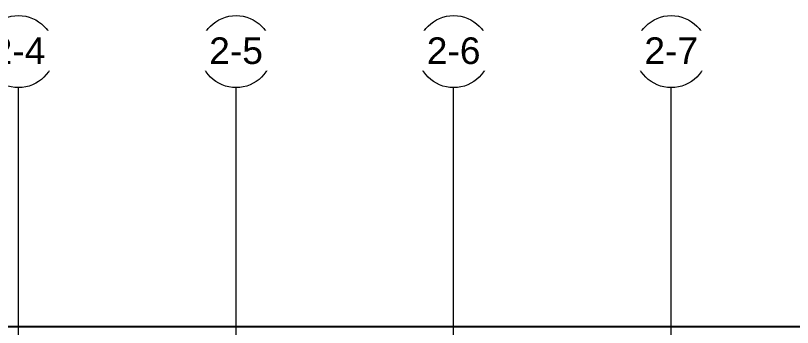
# Model space of a CAD drawing. Header units: inches. Extents: x 21408 to 98131, y -290 to 853.
# Drawn here: x 36134 to 37167, y 353 to 768 of the extents above; entities that cross this region are included whole.
import ezdxf

# ---------------------------------------------------------------- set-up
doc = ezdxf.new("R2010")
doc.units = ezdxf.units.IN
doc.header["$MEASUREMENT"] = 0
doc.linetypes.add('Grid Line 1_2_', pattern=[0.875, 0.5, -0.125, 0.125, -0.125])
for name, color, linetype, lineweight in [('A-ROOF', 132, 'Continuous', 9), ('S-GRID', 1, 'Continuous', 9), ('S-GRID-IDEN', 1, 'Continuous', 9)]:
    doc.layers.add(name, color=color, linetype=linetype, lineweight=lineweight)
doc.styles.add('Arial_1', font='arial.ttf', dxfattribs={"height": 35.407186})

# ---------------------------------------------------------------- blocks, each defined once
blk = doc.blocks.new('Grid - Grid Head - Circle-14747-Building Section - East_West looking South')
at = {"layer": 'S-GRID-IDEN'}
blk.add_circle((-23085.9, 719.9), 48, dxfattribs=at)

msp = doc.modelspace()

# ---------------------------------------------------------------- linework, layer by layer
at = {"layer": 'A-ROOF', "lineweight": 25}
msp.add_line((38761.2, 353.6), (35255.5, 353.6), dxfattribs=at)
at = {"layer": 'S-GRID', "linetype": 'Grid Line 1_2_'}
for p, q in [((36137.5, -273.2), (36137.5, 671.9)), ((36137.5, -273.2), (36137.5, 671.9)), ((36427, -273.2), (36427, 671.9)), ((36427, -273.2), (36427, 671.9)), ((36716.5, -273.2), (36716.5, 671.9)), ((36716.5, -273.2), (36716.5, 671.9)), ((37006, -273.2), (37006, 671.9)), ((37006, -273.2), (37006, 671.9))]:
    msp.add_line(p, q, dxfattribs=at)

# ---------------------------------------------------------------- block references
at = {"layer": 'S-GRID-IDEN'}
for p in [(59223.4, 0), (59512.9, 0), (59802.4, 0), (60091.9, 0)]:
    msp.add_blockref('Grid - Grid Head - Circle-14747-Building Section - East_West looking South', p, dxfattribs=at)

# ---------------------------------------------------------------- next in the draw order: texts
at = {"layer": 'S-GRID-IDEN', "char_height": 35.41, "width": 85.104, "attachment_point": 2, "line_spacing_factor": 0.938532, "style": 'Arial_1', "bg_fill": 3, "box_fill_scale": 1.25, "bg_fill_color": 0, "bg_fill_transparency": 0}
for s, insert in [('1-4', (36137.5, 738.8)), ('1-5', (36427, 738.8)), ('1-6', (36716.5, 738.8)), ('1-7', (37006, 738.8))]:
    msp.add_mtext(s, dxfattribs=dict(at, insert=insert))

# ---------------------------------------------------------------- next in the draw order: block references
at = {"layer": 'S-GRID-IDEN'}
for p in [(59223.4, 0), (59512.9, 0), (59802.4, 0), (60091.9, 0)]:
    msp.add_blockref('Grid - Grid Head - Circle-14747-Building Section - East_West looking South', p, dxfattribs=at)

# ---------------------------------------------------------------- next in the draw order: texts
at = {"layer": 'S-GRID-IDEN', "char_height": 35.41, "width": 85.104, "attachment_point": 2, "line_spacing_factor": 0.938532, "style": 'Arial_1', "bg_fill": 3, "box_fill_scale": 1.25, "bg_fill_color": 0, "bg_fill_transparency": 0}
for s, insert in [('2-4', (36137.5, 738.8)), ('2-5', (36427, 738.8)), ('2-6', (36716.5, 738.8)), ('2-7', (37006, 738.8))]:
    msp.add_mtext(s, dxfattribs=dict(at, insert=insert))

doc.saveas('drawing.dxf')
